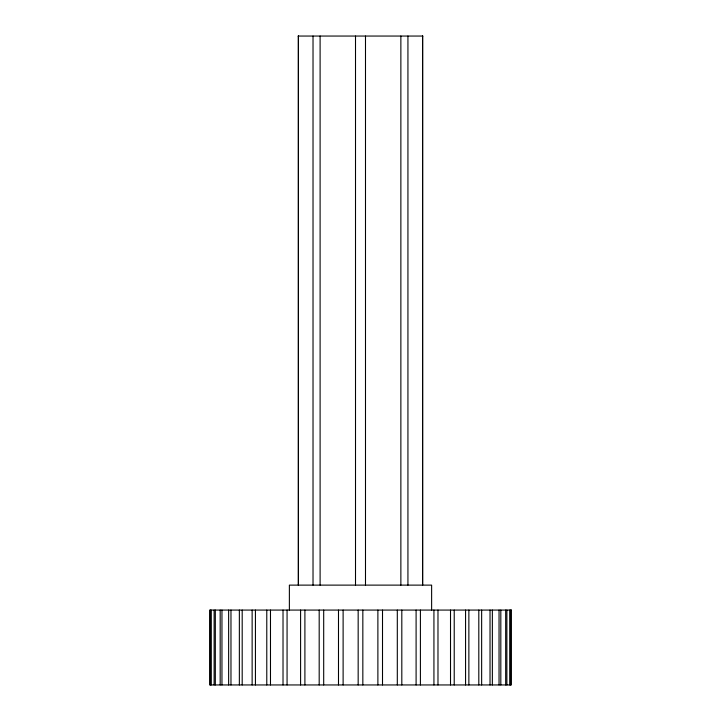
<?xml version="1.0" encoding="UTF-8"?>
<svg xmlns="http://www.w3.org/2000/svg" width="721" height="721" viewBox="0 0 721 721"><rect width="100%" height="100%" fill="white"/><g stroke="black" fill="none" stroke-linecap="round" stroke-linejoin="round"><path stroke-width="1.08" d="M298.143 36.05L422.857 36.05M510.432 610.074L510.432 684.95M509.819 610.074L509.819 684.95M506.881 610.074L506.881 684.95M505.673 610.074L505.673 684.95M500.825 610.074L500.825 684.95M499.04 610.074L499.04 684.95M492.362 610.074L492.362 684.95M490.028 610.074L490.028 684.95M481.646 610.074L481.646 684.95M478.807 610.074L478.807 684.95M468.866 610.074L468.866 684.95M465.568 610.074L465.568 684.95M454.221 610.074L454.221 684.95M450.517 610.074L450.517 684.95M437.98 610.074L437.98 684.95M433.934 610.074L433.934 684.95M431.627 610.074L431.627 585.119L289.373 585.119L289.373 610.074M422.659 36.05L422.659 585.119M422.578 36.05L422.578 585.119M420.406 610.074L420.406 684.95M416.098 610.074L416.098 684.95M407.933 36.05L407.933 585.119M401.813 610.074L401.813 684.95M400.867 36.05L400.867 585.119M397.307 610.074L397.307 684.95M382.509 610.074L382.509 684.95M377.885 610.074L377.885 684.95M365.493 36.05L365.493 585.119M362.834 610.074L362.834 684.95M358.166 610.074L358.166 684.95M355.507 36.05L355.507 585.119M343.115 610.074L343.115 684.95M338.491 610.074L338.491 684.95M323.693 610.074L323.693 684.95M320.106 36.05L320.106 585.119M319.187 610.074L319.187 684.95M313.022 36.05L313.022 585.119M304.902 610.074L304.902 684.95M300.594 610.074L300.594 684.95M298.422 36.05L298.422 585.119M298.341 36.05L298.341 585.119M287.066 610.074L287.066 684.95M283.02 610.074L283.02 684.95M270.483 610.074L270.483 684.95M266.779 610.074L266.779 684.95M255.432 610.074L255.432 684.95M252.134 610.074L252.134 684.95M242.193 610.074L242.193 684.95M239.354 610.074L239.354 684.95M230.972 610.074L230.972 684.95M228.638 610.074L228.638 684.95M221.96 610.074L221.96 684.95M220.175 610.074L220.175 684.95M215.327 610.074L215.327 684.95M214.119 610.074L214.119 684.95M211.181 610.074L211.181 684.95M210.568 610.074L210.568 684.95M511.414 610.074L209.586 610.074L209.586 684.95L511.414 684.95L511.414 610.074"/></g></svg>
